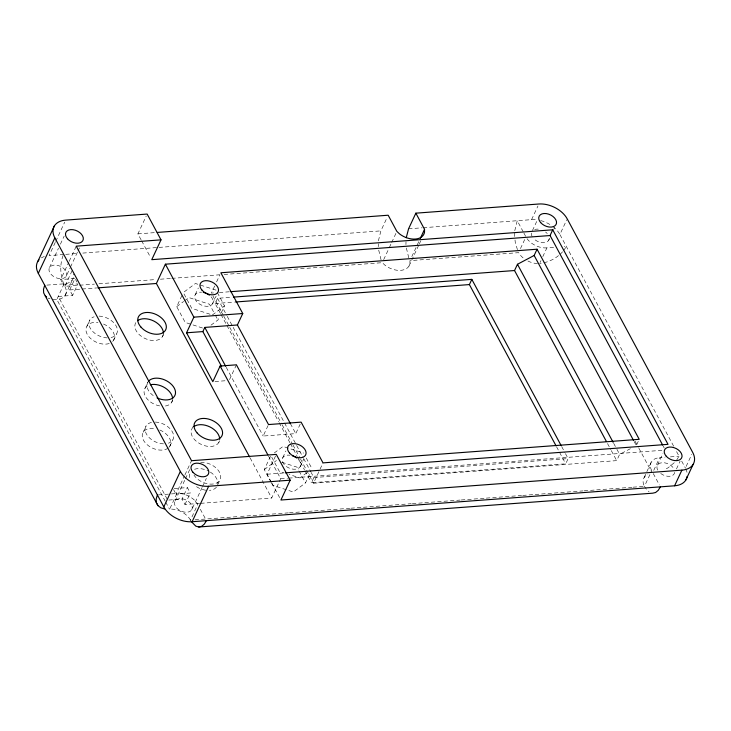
<?xml version="1.0" encoding="UTF-8"?>
<svg xmlns="http://www.w3.org/2000/svg" width="731" height="731" viewBox="0 0 731 731"><rect width="100%" height="100%" fill="white"/><g stroke="black" fill="none" stroke-linecap="round" stroke-linejoin="round"><path stroke-width="0.55" stroke-dasharray="3.65 2.74" d="M378.265 246.667L378.329 243.77M405.943 244.611L406.007 241.705M514.633 236.515L514.743 231.672M378.402 240.865L380.888 230.877L387.266 217.18M514.77 230.704L517.256 220.716L523.387 232.12M63.113 255.448C59.366 265.399 60.262 276.967 64.913 286.461A16.603 10.737 25 0 1 56.991 299.482L52.047 299.317M55.254 242.418L49.114 255.594L63.433 254.525M55.73 241.404L64.703 222.151M49.525 267.509L58.498 248.257M60.39 244.209L64.173 236.095M167.171 499.127L58.252 296.457L72.597 295.388L77.952 283.911L63.606 284.98L60.691 279.544L68.705 262.347M69.18 261.342L76.252 246.164M66.21 276.254A9.43 6.104 25 0 0 56.451 265.17A9.43 6.104 25 0 0 50.942 274.226A9.43 6.104 25 0 0 66.21 276.254L69.993 268.149M70.459 267.135L77.55 251.939M78.025 250.925L79.441 247.882M64.109 283.829L56.817 299.472L165.179 501.137M72.113 270.68L64.821 286.324L78.473 285.309M65.251 295.223L72.524 279.571M72.597 295.388L69.683 289.951L75.028 278.474L60.691 279.544M86.888 326.264L89.803 320.004M141.101 239.823L137.903 233.874L146.227 216.038M113.579 340.253L116.503 333.994M162.483 336.616L163.315 334.825M202.542 328.018L185.19 322.417L176.719 306.664L182.348 294.593M144.976 388.316L147.89 382.057A15.095 9.759 25 0 0 155.292 396.942M195.223 294.684L198.339 287.996M143.148 432.231L146.063 425.972M214.695 285.995L211.369 293.113L214.777 292.857M216.586 281.928L219.912 274.81M212.575 303.785L216.138 296.128M220.497 313.535L215.115 303.52L217.555 298.303L232.312 297.206M171.675 402.306L172.507 400.515M210.994 325.167L217.939 319.977L219.346 316.952M221.219 312.932L224.499 305.887L217.098 292.108M169.839 446.221L172.763 439.961M192.883 426.794L192.043 428.585A15.095 9.759 25 0 0 202.085 444.786A15.095 9.759 25 0 0 219.602 440.172M174.161 488.573L187.401 487.586L190.316 493.023L175.979 494.092L184.468 475.881M184.943 474.867L191.54 460.704M229.507 379.636L236.415 364.824M190.471 520.161L190.416 520.015A16.603 10.737 25 0 0 169.656 509.132L176.948 493.489A16.603 10.737 25 0 1 197.717 504.372L190.471 520.161L191.723 521.98M175.029 501.064L184.952 479.783M185.427 478.768L190.151 468.635M199.609 503.403L184.97 504.5L182.046 499.063L187.401 487.586M184.97 504.5L190.316 493.023M218.743 442.575L219.574 440.784M191.714 509.809A9.43 6.104 25 0 0 181.955 498.725A9.43 6.104 25 0 0 176.445 507.78A9.43 6.104 25 0 0 191.714 509.809L202.112 487.513M202.578 486.499L206.361 478.394M217.747 484.699L219.83 480.23M300.231 424.053L295.772 433.611L263.169 436.041L268.076 425.524M271.164 482.405L264.284 469.604L270.854 455.523L279.315 471.276L283.655 472.674M271.32 482.149L267.062 474.218L276.3 454.39M282.778 457.633L285.903 450.936M200.733 503.321L271.685 498.039L278.785 482.798M279.26 481.784L280.686 478.741L268.359 455.797M383.684 259.651L388.865 248.54M389.331 247.535L391.213 243.496M391.688 242.491L395.919 233.399M300.13 466.725L303.703 459.077M271.694 483.392L272.745 485.357L293.359 492.009L305.494 482.917L311.123 470.846M411.827 256.581L418.89 241.431M408.976 266.093L418.863 244.894M419.338 243.88L420.745 240.855M565.447 453.595L568.142 458.602L565.712 463.82L311.433 482.762L313.873 477.544L311.178 472.537M630.414 448.679L619.614 454.371L616.699 460.631L313.526 483.218L323.011 462.878M423.276 227.716L531.574 219.647L537.961 205.959M520.463 248.604L525.022 238.827M532.442 230.594L537.459 219.839M548.67 240.316L549.584 238.361M553.687 229.561L554.601 227.597M540.072 262.53L540.986 260.574M542.804 256.663L546.907 247.864L554.454 247.306M673.653 446.193L559.891 234.487L566.735 219.821M636.719 444.686L638.803 440.208M644.102 477.581L646.378 472.683M646.834 471.705L651.394 461.928M649.914 474.602L644.44 486.343L646.935 489.989L649.055 491.735M653.733 470.389L659.654 457.67L665.046 457.277M657.498 465.126L662.962 453.394M676.458 468.982L680.104 461.151M686.994 472.308A22.634 14.638 25 0 0 685.395 468.041L691.782 454.344M676.504 460.329L679.053 456.226L675.809 450.205M563.765 250.532L566.315 246.438L564.158 246.594M674.284 462.677L668.207 467.721L664.762 469.576M560.065 254.452L563.025 251.318M558.53 255.603C553.166 260.008 546.505 262.749 539.615 263.507M176.719 306.664L183.664 301.464M184.532 300.816L188.863 297.563L209.468 304.224L214.759 314.065M212.365 314.988L224.499 305.887M274.317 452.928L282.998 446.431L303.603 453.083M264.284 469.604L276.428 460.512M306.865 472.729L299.92 477.928L289.074 474.428M546.907 247.864L546.751 247.891A16.603 10.737 25 0 1 526.95 238.562M137.903 233.874L154.972 232.604M65.708 254.351L78.226 253.419M82.777 253.081L157.869 247.489M159.011 247.407L380.888 230.877M408.565 228.812L422.152 227.798M46.875 285.108L64.282 283.82A16.575 10.718 25 0 0 73.356 273.942M79.606 285.227L94.4 284.121M98.95 283.783L155.84 279.544M160.391 279.205L170.634 278.447M171.776 278.356L219.565 274.801M224.115 274.463L382.267 262.676L385.082 265.298A16.603 10.737 25 0 0 409.927 263.443L409.945 260.62L518.69 252.661A16.603 10.737 25 0 0 523.825 258.491M69.683 289.951L80.94 289.11M82.064 289.028L96.711 287.941M219.318 292.519L229.543 291.76M215.115 303.52L234.413 302.086M214.996 381.518L225.861 380.714M267.062 474.218L284.094 472.948M280.686 478.741L287.511 478.229M288.644 478.147L661.939 450.333M313.873 477.544L568.142 458.602M158.481 494.887L170.332 494.001M171.41 493.918L176.792 493.516M670.428 456.875L679.053 456.226M168.806 500.05L182.046 499.063M195.022 519.823L239.393 516.515M240.536 516.433L251.912 515.583M253.045 515.501L288.316 512.87M289.458 512.787L313.352 511.006M314.485 510.923L349.756 508.292M350.898 508.209L362.274 507.36M363.408 507.277L411.197 503.714M412.339 503.632L423.715 502.782M424.848 502.7L460.119 500.068M461.261 499.986L485.156 498.204M486.289 498.122L521.559 495.49M522.702 495.408L534.078 494.558M535.211 494.476L583 490.912M584.133 490.83L595.518 489.98M596.651 489.898L631.922 487.275M633.064 487.184L644.44 486.343A16.603 10.737 25 0 1 647.849 474.41M48.1 298.102L50.073 298.714M216.038 290.143L195.433 283.482L183.289 292.583L191.75 308.327L210.19 314.284M281.846 462.266L297.033 467.164L298.623 470.115M681.694 461.151L685.395 468.041M663.191 446.074L664.269 448.076M653.267 473.542L659.399 484.945M523.889 233.07L525.936 236.871M635.102 441.195L638.337 447.217M638.876 448.222L651.824 472.317M634.142 441.551L635.76 444.567M613.674 443.306L616.37 448.341M616.918 449.346L619.614 454.371M607.507 443.534L610.75 449.565M611.29 450.57L616.699 460.631M561.682 446.586L564.917 452.59M556.565 446.796L565.712 463.82M290.371 423.551L295.772 433.611M306.243 458.008L312.064 468.836M217.555 298.303L226.701 315.326M227.24 316.331L232.613 326.337M233.152 327.342L296.11 444.494M296.649 445.499L303.109 457.515M303.648 458.52L310.638 471.532M212.995 296.128L223.266 315.244M223.805 316.249L229.205 326.309M229.753 327.314L281.636 423.87M282.175 424.875L292.446 443.991M292.985 444.996L300.012 458.072M300.56 459.077L313.526 483.218M221.036 314.531L226.418 324.546M226.957 325.551L278.612 421.677M279.151 422.673L289.915 442.703M290.454 443.708L296.905 455.724M297.444 456.72L304.443 469.741M304.982 470.746L311.433 482.762M215.289 315.052L217.939 319.977M299.153 471.102L305.494 482.917M226.244 367.318L263.169 436.041M141.64 240.819L150.705 257.687M271.859 483.145L280.923 500.013M250.13 457.935L271.685 498.039M200.321 509.26L205.429 518.763M75.521 279.379L76.974 282.102M173.549 489.56L175.979 494.092M165.718 502.142L169.491 509.169M517.438 249.691L515.273 242.345L514.743 237.484M408.748 257.787L406.262 247.526M381.07 259.852L378.585 249.591M163.342 334.213A15.095 9.759 25 0 1 145.825 338.828A15.095 9.759 25 0 1 135.783 322.627M103.537 324.052A15.095 9.759 25 0 1 112.492 341.605M109.248 343.506A15.095 9.759 25 0 1 87.19 334.231A15.095 9.759 25 0 1 97.972 322.517M172.534 399.903A15.095 9.759 25 0 1 164.164 406.171M159.669 405.906A15.095 9.759 25 0 1 145.103 395.928A15.095 9.759 25 0 1 149.307 385.063M216.422 487.193A15.095 9.759 25 0 1 209.404 490.355M205.831 490.236A15.095 9.759 25 0 1 195.963 486.334M189.457 477.626A15.095 9.759 25 0 1 190.215 472.5M194.547 469.256A15.095 9.759 25 0 1 208.655 471.13M210.354 472.116A15.095 9.759 25 0 1 217.774 484.086M159.806 430.011A15.095 9.759 25 0 1 168.751 447.564M168.066 448.149A15.095 9.759 25 0 1 144.327 441.606A15.095 9.759 25 0 1 154.232 428.476M99.069 316.103A15.095 9.759 25 0 1 116.549 326.748A15.095 9.759 25 0 1 108.992 337.868M107.238 337.896A15.095 9.759 25 0 1 90.525 328.685A15.095 9.759 25 0 1 94.135 316.761M200.641 462.376A15.095 9.759 25 0 1 219.346 471.952A15.095 9.759 25 0 1 213.068 484.023A15.095 9.759 25 0 1 193.998 475.15M155.328 422.07A15.095 9.759 25 0 1 172.041 431.281A15.095 9.759 25 0 1 168.432 443.205M163.497 443.863A15.095 9.759 25 0 1 146.017 433.227A15.095 9.759 25 0 1 153.574 422.098M298.659 459.744A9.814 6.341 25 0 1 295.973 469.156A9.814 6.341 25 0 1 282.687 462.193A9.814 6.341 25 0 1 289.988 455.194M211.104 296.795A9.814 6.341 25 0 1 208.646 306.179A9.814 6.341 25 0 1 195.314 299.655A9.814 6.341 25 0 1 201.637 292.172M531.574 219.647A22.634 14.638 25 0 1 536.938 219.83M540.666 220.561A22.634 14.638 25 0 1 552.124 225.961M552.892 226.537A22.634 14.638 25 0 1 559.891 234.487M41.356 257.915A22.634 14.638 25 0 1 44.344 256.526M537.532 263.58A16.603 10.737 25 0 1 527.435 260.793M651.732 470.691A16.603 10.737 25 0 1 659.654 457.67M674.722 472.363A9.43 6.104 25 0 1 660.605 473.414M657.69 470.106A9.43 6.104 25 0 1 662.185 462.705A9.43 6.104 25 0 1 673.982 468.891M549.219 238.809A9.43 6.104 25 0 1 542.886 242.756A9.43 6.104 25 0 1 533.402 238.288M532.186 236.552A9.43 6.104 25 0 1 531.446 233.07M534.699 229.543A9.43 6.104 25 0 1 538.921 229.232M545.564 232.019A9.43 6.104 25 0 1 547.263 233.6"/><path stroke-width="1.1" d="M39.017 259.843A22.634 14.638 25 0 0 38.304 273.339L163.808 506.894A22.634 14.638 25 0 0 192.125 521.733L674.594 485.795L681.886 470.143A22.634 14.638 25 0 0 692.696 452.388L567.192 218.843A22.634 14.638 25 0 0 538.875 204.004L415.857 213.169L424.537 229.324L424.519 232.147A16.603 10.737 25 0 1 399.674 234.002L396.86 231.38L388.179 215.225L157.247 232.431M406.253 237.721L408.565 228.812L415.857 213.169M44.719 285.273L43.495 289.275L43.668 292.903L45.24 295.918L157.923 505.605L160.774 507.789L164.722 509.004M157.403 494.96L156.169 498.962L156.352 502.599L157.923 505.605M37.848 261.396L54.386 225.925M38.304 273.339L54.843 237.877A22.634 14.638 25 0 1 65.653 220.122L147.15 214.055L161.012 239.85L151.765 259.669L552.737 229.799L668.024 444.347L285.236 472.856M249.591 456.93L156.397 283.491L165.389 264.193L550.059 235.537L552.737 229.799M290.371 423.551L237.401 324.984L242.747 313.508L220.863 272.773L537.066 249.216L639.223 439.322L323.011 462.878L301.126 422.134L268.524 424.565L236.415 364.824L220.122 366.039L212.822 381.683L186.551 332.797L193.852 317.153L165.389 264.193M221.612 366.505L202.852 331.582L204.799 327.415L237.401 324.984M163.808 506.894L180.347 471.431L54.843 237.877M192.125 521.733L208.664 486.261L290.161 480.194L276.3 454.39L191.54 460.704L76.252 246.164L161.012 239.85M290.161 480.194L280.923 500.013L681.886 470.143M420.307 238.407L424.537 229.324M556.026 445.791L469.393 284.578L471.824 279.361L233.445 297.115M606.428 441.524L514.542 270.534L517.466 264.275L534.151 255.475L537.066 249.216M685.861 479.984L693.152 464.34M206.453 520.664L204.269 524.164L201.637 526.329L198.75 526.996L195.789 526.137L191.723 521.98M660.413 486.846L658.229 490.346L655.606 492.502L652.71 493.178L198.75 526.996M97.835 287.859L156.397 283.491M230.676 291.678L514.542 270.534M235.556 301.994L469.393 284.578M193.852 317.153L242.747 313.508M186.551 332.797L202.852 331.582M45.24 295.918L46.665 297.005M550.059 235.537L662.661 445.069M534.151 255.475L633.603 440.546M517.466 264.275L613.126 442.301M471.824 279.361L561.143 445.581M204.799 327.415L225.705 366.322M220.122 366.039L267.82 454.801M137.556 320.699A15.095 9.759 25 0 1 153.638 320.955A15.095 9.759 25 0 1 163.415 333.327M150.312 384.78A15.095 9.759 25 0 1 165.115 387.923A15.095 9.759 25 0 1 172.607 399.016M193.816 426.657A15.095 9.759 25 0 1 209.898 426.913A15.095 9.759 25 0 1 219.675 439.294M148.384 381.354A15.095 9.759 25 0 1 166.814 380.942A15.095 9.759 25 0 1 174.663 395.919A15.095 9.759 25 0 1 157.028 397.856M208.664 486.261A22.634 14.638 25 0 1 180.347 471.431M292.409 455.751A9.814 6.341 25 0 1 296.905 458.099M203.227 292.382A9.814 6.341 25 0 1 209.34 295.16M687.149 476.384A22.634 14.638 25 0 1 674.594 485.795M140.964 327.113A15.095 9.759 25 0 0 165.398 330.357A15.095 9.759 25 0 0 149.782 312.612A15.095 9.759 25 0 0 140.964 327.113M197.224 433.072A15.095 9.759 25 0 0 221.657 436.316A15.095 9.759 25 0 0 206.051 418.58A15.095 9.759 25 0 0 197.224 433.072M540.702 222.635A9.43 6.104 25 0 0 555.971 224.664A9.43 6.104 25 0 0 546.212 213.58A9.43 6.104 25 0 0 540.702 222.635M666.206 456.19A9.43 6.104 25 0 0 681.475 458.218A9.43 6.104 25 0 0 671.716 447.134A9.43 6.104 25 0 0 666.206 456.19M192.984 472.317A9.43 6.104 25 0 0 208.253 474.346A9.43 6.104 25 0 0 198.494 463.253A9.43 6.104 25 0 0 192.984 472.317M67.48 238.763A9.43 6.104 25 0 0 82.749 240.791A9.43 6.104 25 0 0 72.99 229.698A9.43 6.104 25 0 0 67.48 238.763M202.039 290.198A9.814 6.341 25 0 0 217.92 292.309A9.814 6.341 25 0 0 207.778 280.777A9.814 6.341 25 0 0 202.039 290.198M289.604 453.138A9.814 6.341 25 0 0 305.485 455.249A9.814 6.341 25 0 0 295.333 443.717A9.814 6.341 25 0 0 289.604 453.138"/></g></svg>
